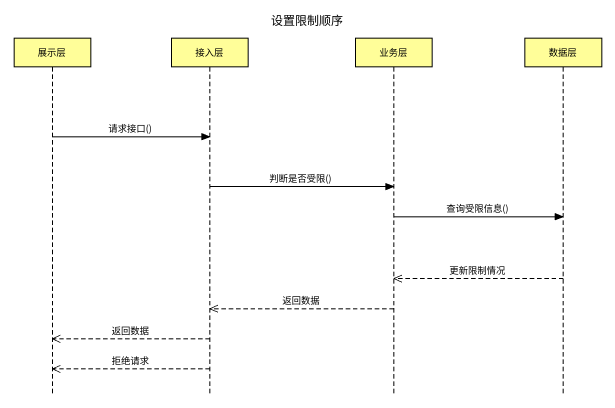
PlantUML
@startuml
title 设置限制顺序
hide footbox
participant 展示层 #FFFE99
participant 接入层 #FFFE99
participant 业务层 #FFFE99
participant 数据层 #FFFE99

展示层 -> 接入层 : 请求接口()
接入层 -> 业务层 : 判断是否受限()
业务层 -> 数据层 : 查询受限信息()
数据层 -->> 业务层 : 更新限制情况
业务层 -->> 接入层 : 返回数据
接入层 -->> 展示层 : 返回数据
接入层 -->> 展示层 : 拒绝请求
@enduml
